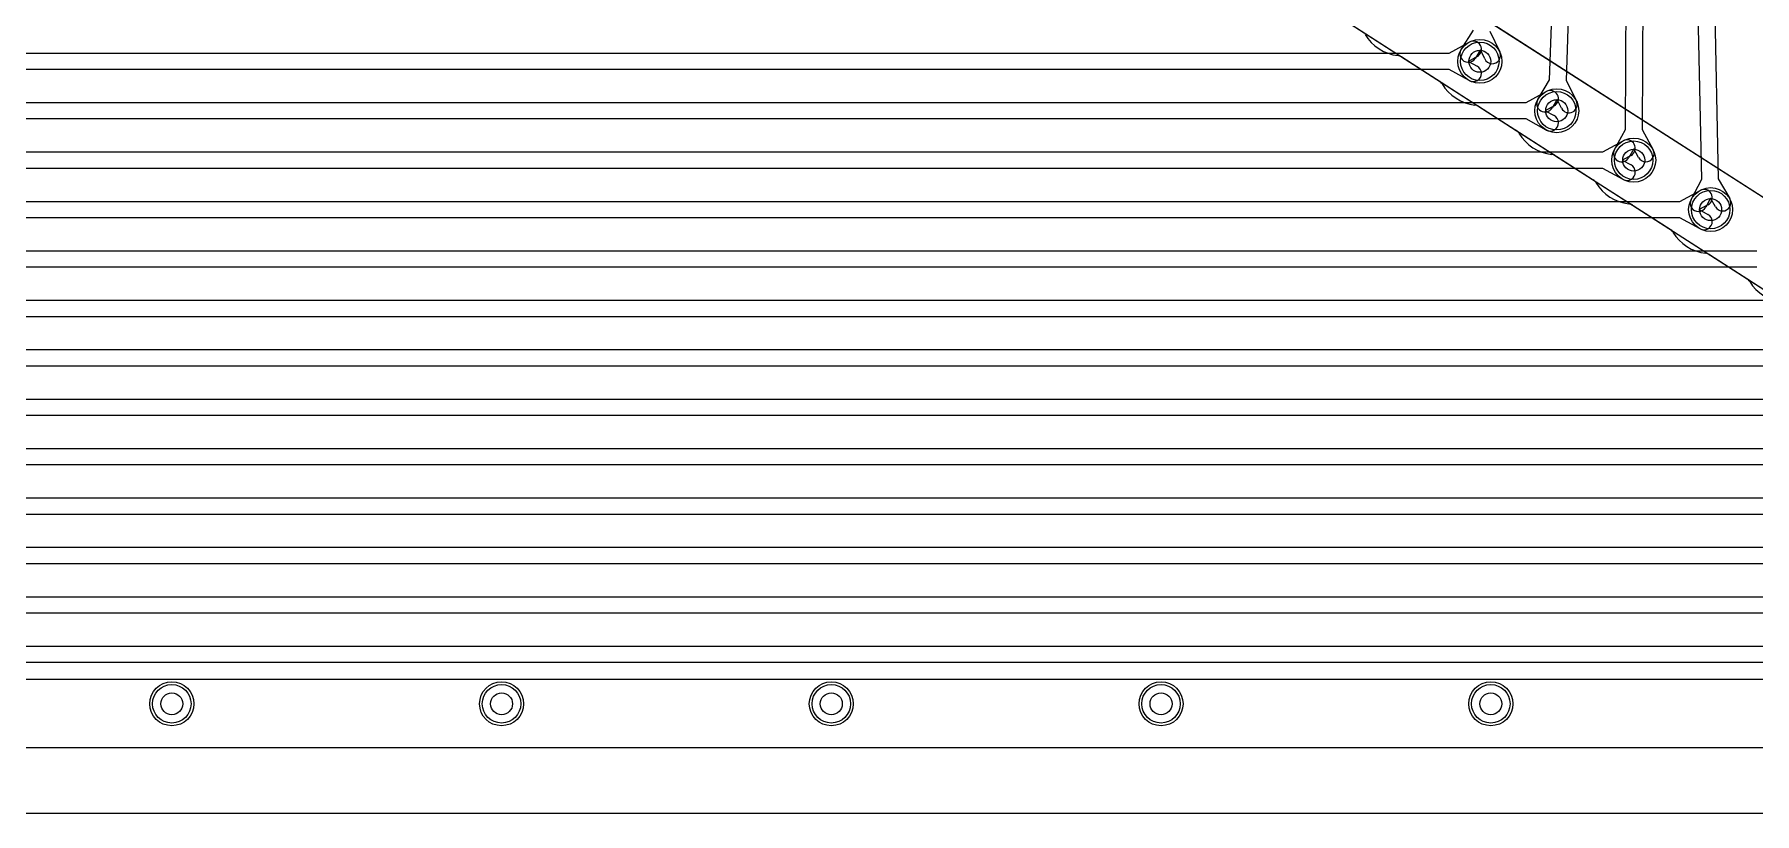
# Model space of a CAD drawing. Extents: x 0 to 47.5, y -0.5 to 20.
# Drawn here: x 23.75 to 39.4, y 0 to 7.1 of the extents above; entities that cross this region are included whole.
import ezdxf

# ---------------------------------------------------------------- set-up
doc = ezdxf.new("R2010")
doc.units = 0
for name, color, linetype in [('Hole', 1, 'CONTINUOUS'), ('L1', 3, 'CONTINUOUS'), ('L2', 3, 'CONTINUOUS'), ('L3', 3, 'CONTINUOUS'), ('L4', 3, 'CONTINUOUS'), ('Outline', 7, 'CONTINUOUS'), ('Resist-A', 2, 'CONTINUOUS'), ('Resist-B', 2, 'CONTINUOUS')]:
    doc.layers.add(name, color=color, linetype=linetype)

msp = doc.modelspace()

# ---------------------------------------------------------------- linework, layer by layer
at = {"layer": 'Hole'}
for centre in [(36.9, 6.85), (37.6, 6.4), (38.3, 5.95), (39, 5.5), (25, 1), (28, 1), (31, 1), (34, 1), (37, 1)]:
    msp.add_circle(centre, 0.1, dxfattribs=at)
at = {"layer": 'L1'}
for p, q in [((45.50046, 1.73727), (28.69418, 12.5413)), ((11.7792, 6.925), (36.6208, 6.925)), ((36.6208, 6.925), (36.80383, 7.02536)), ((36.87595, 6.89384), (36.796, 6.85)), ((36.6208, 6.775), (11.7792, 6.775)), ((36.80383, 6.67464), (36.6208, 6.775)), ((36.796, 6.85), (36.87595, 6.80616)), ((37.3208, 6.475), (37.50383, 6.57536)), ((12.4792, 6.475), (37.3208, 6.475)), ((37.57595, 6.44384), (37.496, 6.4)), ((37.3208, 6.325), (12.4792, 6.325)), ((37.50383, 6.22464), (37.3208, 6.325)), ((37.496, 6.4), (37.57595, 6.35616)), ((38.0208, 6.025), (38.20383, 6.12536)), ((13.1792, 6.025), (38.0208, 6.025)), ((38.27595, 5.99384), (38.196, 5.95)), ((38.196, 5.95), (38.27595, 5.90616)), ((38.0208, 5.875), (13.1792, 5.875)), ((38.20383, 5.77464), (38.0208, 5.875)), ((38.7208, 5.575), (38.90383, 5.67536)), ((13.8792, 5.575), (38.7208, 5.575)), ((38.97595, 5.54384), (38.896, 5.5)), ((38.896, 5.5), (38.97595, 5.45616)), ((38.7208, 5.425), (13.8792, 5.425)), ((38.90383, 5.32464), (38.7208, 5.425)), ((14.5792, 5.125), (39.4208, 5.125)), ((39.4208, 4.975), (14.5792, 4.975)), ((15.2792, 4.675), (40.1208, 4.675)), ((40.1208, 4.525), (15.2792, 4.525)), ((15.9792, 4.225), (40.8208, 4.225)), ((40.8208, 4.075), (15.9792, 4.075)), ((16.6792, 3.775), (41.5208, 3.775)), ((41.5208, 3.625), (16.6792, 3.625)), ((17.3792, 3.325), (42.2208, 3.325)), ((42.2208, 3.175), (17.3792, 3.175)), ((18.0792, 2.875), (42.9208, 2.875)), ((42.9208, 2.725), (18.0792, 2.725)), ((18.7792, 2.425), (43.6208, 2.425)), ((43.6208, 2.275), (18.7792, 2.275)), ((19.4792, 1.975), (44.3208, 1.975)), ((44.3208, 1.825), (19.4792, 1.825)), ((20.1792, 1.525), (45.0208, 1.525)), ((45.0208, 1.375), (20.1792, 1.375)), ((20.23685, 1.22496), (44.96315, 1.22496)), ((42.19571, 0.6), (4.80429, 0.6))]:
    msp.add_line(p, q, dxfattribs=at)
for centre in [(36.9, 6.85), (37.6, 6.4), (38.3, 5.95), (39, 5.5), (25, 1), (28, 1), (31, 1), (34, 1), (37, 1)]:
    msp.add_circle(centre, 0.2, dxfattribs=at)
for centre, start, end in [((36.83989, 6.9596), -61.261501, 118.737236), ((36.83989, 6.7404), -118.738499, 61.262764), ((37.53989, 6.5096), -61.261501, 118.737236), ((37.53989, 6.2904), -118.738499, 61.262764), ((38.23989, 6.0596), -61.261501, 118.737236), ((38.23989, 5.8404), -118.738499, 61.262764), ((38.93989, 5.6096), -61.261501, 118.737236), ((38.93989, 5.3904), -118.738499, 61.262764)]:
    msp.add_arc(centre, 0.075, start, end, dxfattribs=at)
at = {"layer": 'L2'}
for p, q in [((38.22638, 6.22956), (38.27296, 15.68657)), ((38.42296, 15.68582), (38.37638, 6.22883)), ((36.73065, 6.9564), (36.8417, 7.13317)), ((36.99144, 7.12425), (37.08077, 6.93558)), ((36.18916, 6.89083), (37.23227, 6.22026)), ((36.90617, 6.95381), (36.85767, 6.8766)), ((36.94519, 6.8714), (36.90617, 6.95381)), ((38.12511, 6.04702), (38.22638, 6.22956)), ((38.37638, 6.22883), (38.47584, 6.04529)), ((37.58916, 5.99083), (38.63178, 5.32058)), ((38.30051, 6.05401), (38.25627, 5.97426)), ((38.34396, 5.97383), (38.30051, 6.05401)), ((38.98916, 5.09083), (40.03227, 4.42026)), ((42.19571, 0.6), (4.80429, 0.6))]:
    msp.add_line(p, q, dxfattribs=at)
for centre in [(36.9, 6.85), (38.3, 5.95), (25, 1), (28, 1), (31, 1), (34, 1), (37, 1)]:
    msp.add_circle(centre, 0.2, dxfattribs=at)
for centre, radius, start, end in [((36.20001, 7.3), 0.40005, -149.25829, -96.282779), ((36.14862, 6.82777), 0.07497, 57.263855, 84.173813), ((36.79416, 6.9165), 0.075, 147.861009, -32.138859), ((37.01298, 6.90349), 0.075, -154.668359, 25.335297), ((37.19173, 6.15719), 0.07498, 30.734423, 57.267988), ((37.60001, 6.4), 0.40005, -149.25829, -96.282779), ((37.54862, 5.92777), 0.07497, 57.263855, 84.173813), ((38.19069, 6.01064), 0.075, 150.981015, -29.019452), ((38.4099, 6.00956), 0.075, -151.548675, 28.454807), ((38.59174, 5.2572), 0.07497, 29.759101, 57.717554), ((39.00001, 5.50001), 0.40006, -149.074805, -96.284046), ((38.94862, 5.02777), 0.07497, 57.263855, 84.181417)]:
    msp.add_arc(centre, radius, start, end, dxfattribs=at)
at = {"layer": 'L3'}
for p, q in [((37.53478, 6.68167), (37.67927, 10.82381)), ((37.82917, 10.81859), (37.68468, 6.67642)), ((38.91914, 5.77757), (38.82239, 10.37312)), ((38.97235, 10.37628), (39.0691, 5.78072)), ((35.48916, 7.34083), (36.53227, 6.67026)), ((37.42809, 6.50222), (37.53478, 6.68167)), ((37.68468, 6.67642), (37.77861, 6.49)), ((36.88916, 6.44083), (37.93227, 5.77026)), ((37.60362, 6.50393), (37.55703, 6.42556)), ((37.64465, 6.4225), (37.60362, 6.50393)), ((38.82265, 5.59246), (38.91914, 5.77757)), ((39.0691, 5.78072), (39.1733, 5.59983)), ((38.28916, 5.54083), (39.33227, 4.87026)), ((38.99781, 5.60397), (38.95567, 5.52312)), ((39.04332, 5.52497), (38.99781, 5.60397)), ((42.19571, 0.6), (4.80429, 0.6))]:
    msp.add_line(p, q, dxfattribs=at)
for centre in [(37.6, 6.4), (39, 5.5), (25, 1), (28, 1), (31, 1), (34, 1), (37, 1)]:
    msp.add_circle(centre, 0.2, dxfattribs=at)
for centre, radius, start, end in [((36.49173, 6.60719), 0.07498, 30.734423, 57.267988), ((36.90001, 6.85), 0.40005, -149.25829, -96.282779), ((36.84862, 6.37777), 0.07497, 57.263855, 84.173813), ((37.49256, 6.46389), 0.075, 149.266819, -30.734437), ((37.71163, 6.45625), 0.075, -153.257299, 26.740401), ((37.89173, 5.70719), 0.07498, 30.734423, 57.267988), ((38.30001, 5.95), 0.40005, -149.25829, -96.282779), ((38.24862, 5.47777), 0.07497, 57.263855, 84.173813), ((38.88916, 5.55779), 0.075, 152.468095, -27.531787), ((39.10831, 5.5624), 0.075, -150.060864, 29.942535), ((39.29173, 4.80719), 0.07498, 30.734423, 57.267988), ((39.70001, 5.05), 0.40005, -149.25829, -96.282779)]:
    msp.add_arc(centre, radius, start, end, dxfattribs=at)
at = {"layer": 'L4'}
for p, q in [((26.91337, 12.85384), (44.59266, 1.48858)), ((44.95608, 2.08723), (28.69418, 12.5413)), ((42.19571, 0.6), (4.80429, 0.6))]:
    msp.add_line(p, q, dxfattribs=at)
for centre in [(36.9, 6.85), (37.6, 6.4), (38.3, 5.95), (39, 5.5), (25, 1), (28, 1), (31, 1), (34, 1), (37, 1)]:
    msp.add_circle(centre, 0.2, dxfattribs=at)
at = {"layer": 'Outline'}
msp.add_line((42.625, 0), (4.375, 0), dxfattribs=at)
at = {"layer": 'Resist-A'}
for centre in [(36.9, 6.85), (37.6, 6.4), (38.3, 5.95), (39, 5.5), (25, 1), (28, 1), (31, 1), (34, 1), (37, 1)]:
    msp.add_circle(centre, 0.175, dxfattribs=at)
at = {"layer": 'Resist-B'}
for centre in [(36.9, 6.85), (37.6, 6.4), (38.3, 5.95), (39, 5.5), (25, 1), (28, 1), (31, 1), (34, 1), (37, 1)]:
    msp.add_circle(centre, 0.175, dxfattribs=at)

doc.saveas('drawing.dxf')
